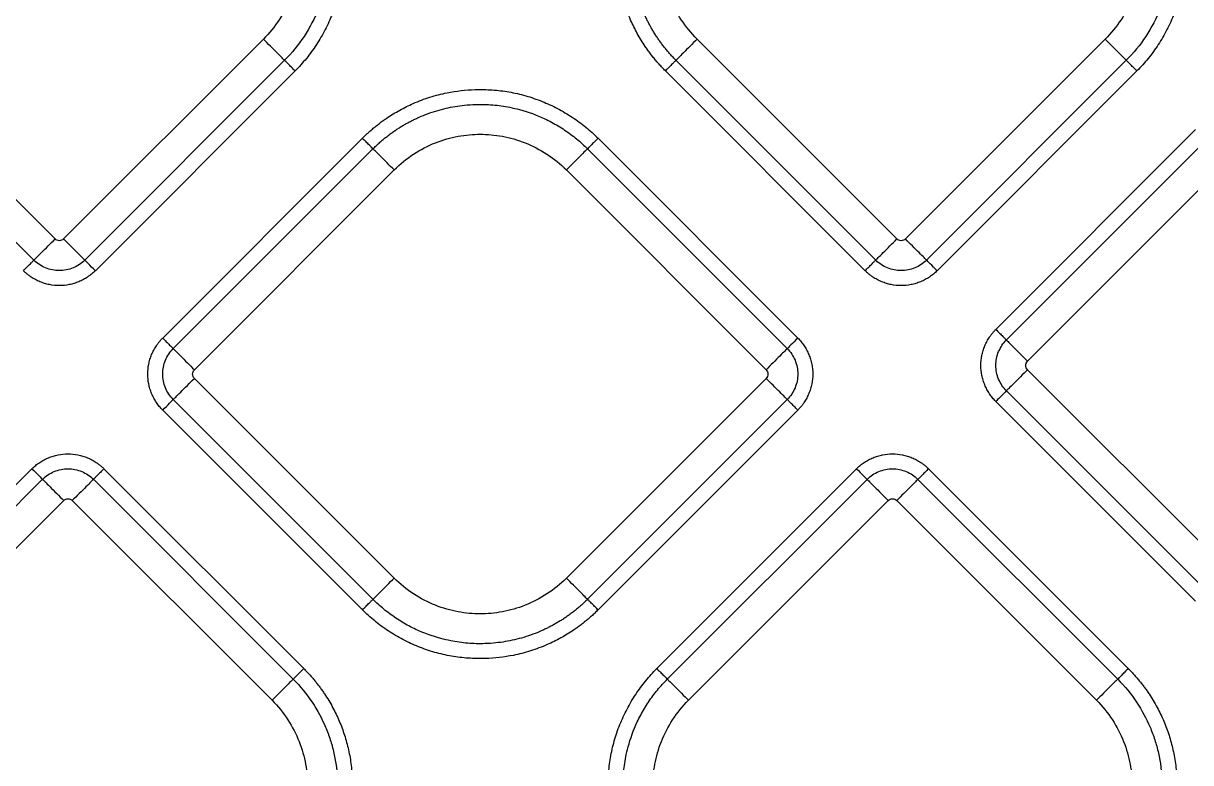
# Model space of a CAD drawing. Extents: x 0 to 84, y -21 to 126.
# Drawn here: x 35.334 to 39.184, y 36.638 to 39.076 of the extents above; entities that cross this region are included whole.
import ezdxf

# ---------------------------------------------------------------- set-up
doc = ezdxf.new("R2010")
doc.units = 0
doc.header["$MEASUREMENT"] = 0
doc.layers.add('1', color=4, linetype='Continuous')

# ---------------------------------------------------------------- blocks, each defined once
blk = doc.blocks.new('PRODIGY')
at = {"layer": '1', "color": 3, "linetype": 'Continuous', "lineweight": 25}
for p, q in [((35.4389, 38.3647), (34.7803, 39.0234)), ((36.1259, 39.0234), (35.4672, 38.3647)), ((38.2148, 38.3647), (37.5561, 39.0234)), ((38.9017, 39.0234), (38.243, 38.3647)), ((35.3692, 38.295), (34.7106, 38.9537)), ((36.1956, 38.9537), (35.5369, 38.295)), ((36.2304, 38.9188), (35.5718, 38.2602)), ((38.1102, 38.2602), (37.4515, 38.9188)), ((38.1451, 38.295), (37.4864, 38.9537)), ((38.9714, 38.9537), (38.3127, 38.295)), ((39.0063, 38.9188), (38.3476, 38.2602)), ((38.5411, 38.0667), (39.1998, 38.7253)), ((35.7938, 38.0382), (36.4524, 38.6968)), ((37.2295, 38.6968), (37.8882, 38.0382)), ((38.576, 38.0318), (39.2346, 38.6905)), ((35.8286, 38.0033), (36.4873, 38.662)), ((37.1947, 38.662), (37.8533, 38.0033)), ((38.6457, 37.9621), (39.3043, 38.6208)), ((35.8983, 37.9336), (36.557, 38.5923)), ((37.125, 38.5923), (37.7836, 37.9336)), ((39.3043, 37.2752), (38.6457, 37.9338)), ((36.557, 37.2467), (35.8983, 37.9053)), ((37.7836, 37.9053), (37.125, 37.2467)), ((39.2346, 37.2055), (38.576, 37.8641)), ((36.4524, 37.1421), (35.7938, 37.8008)), ((36.4873, 37.177), (35.8286, 37.8356)), ((37.8533, 37.8356), (37.1947, 37.177)), ((37.8882, 37.8008), (37.2295, 37.1421)), ((39.1998, 37.1706), (38.5411, 37.8293)), ((34.7042, 36.9486), (35.3629, 37.6073)), ((35.6003, 37.6073), (36.259, 36.9486)), ((37.423, 36.9486), (38.0817, 37.6073)), ((38.3191, 37.6073), (38.9778, 36.9486)), ((34.7391, 36.9138), (35.3977, 37.5725)), ((35.5654, 37.5725), (36.2241, 36.9138)), ((37.4579, 36.9138), (38.1166, 37.5724)), ((38.2842, 37.5724), (38.9429, 36.9138)), ((34.8088, 36.8441), (35.4675, 37.5027)), ((35.4957, 37.5027), (36.1544, 36.8441)), ((37.5276, 36.844), (38.1863, 37.5027)), ((38.2145, 37.5027), (38.8732, 36.844))]:
    blk.add_line(p, q, dxfattribs=at)
for points, knots in [([(36.2304, 39.6959), (36.2336, 39.6927), (36.2399, 39.6863), (36.2491, 39.6764), (36.258, 39.6663), (36.2667, 39.656), (36.2752, 39.6454), (36.2833, 39.6347), (36.2913, 39.6237), (36.3013, 39.6091), (36.313, 39.5906), (36.3299, 39.5609), (36.3482, 39.5232), (36.3657, 39.4764), (36.3789, 39.4275), (36.3878, 39.3765), (36.3919, 39.3233), (36.3909, 39.2692), (36.3843, 39.2141), (36.3721, 39.1595), (36.354, 39.1059), (36.3304, 39.0543), (36.3064, 39.0134), (36.2849, 38.9823), (36.2678, 38.96), (36.2498, 38.9387), (36.2369, 38.9254), (36.2304, 38.9188)], [0, 0, 0, 0, 0.0156527, 0.0312901, 0.0469217, 0.0625571, 0.0782057, 0.093877, 0.1095804, 0.1253253, 0.1553776, 0.1856623, 0.2439251, 0.3010953, 0.3590877, 0.4199522, 0.4806455, 0.5443922, 0.6078658, 0.6731685, 0.7385873, 0.8042497, 0.8702025, 0.9031058, 0.9356493, 0.9679183, 1, 1, 1, 1]), ([(37.4515, 38.9188), (37.448, 38.9224), (37.441, 38.9295), (37.4309, 38.9405), (37.4211, 38.9518), (37.4116, 38.9633), (37.4024, 38.9751), (37.3935, 38.9872), (37.3783, 39.009), (37.3583, 39.0416), (37.3349, 39.0889), (37.3152, 39.1411), (37.2977, 39.2092), (37.29, 39.2784), (37.2913, 39.3468), (37.298, 39.4026), (37.3105, 39.4577), (37.329, 39.5113), (37.3528, 39.5627), (37.3767, 39.6031), (37.398, 39.6338), (37.4149, 39.6556), (37.4326, 39.6764), (37.4452, 39.6895), (37.4515, 39.6959)], [0, 0, 0, 0, 0.017341, 0.034665, 0.051985, 0.069313, 0.086663, 0.104047, 0.121478, 0.179141, 0.236743, 0.304922, 0.372836, 0.480686, 0.54577, 0.610337, 0.67596, 0.741895, 0.807114, 0.872629, 0.904913, 0.936849, 0.968517, 1, 1, 1, 1]), ([(39.0063, 39.6959), (39.0094, 39.6927), (39.0157, 39.6863), (39.0249, 39.6764), (39.0339, 39.6663), (39.0425, 39.656), (39.051, 39.6455), (39.0592, 39.6347), (39.0671, 39.6237), (39.0771, 39.6091), (39.0888, 39.5906), (39.1057, 39.561), (39.1241, 39.5232), (39.1415, 39.4764), (39.1547, 39.4275), (39.1636, 39.3765), (39.1677, 39.3233), (39.1667, 39.2692), (39.1602, 39.2141), (39.148, 39.1595), (39.1298, 39.1059), (39.1062, 39.0543), (39.0822, 39.0134), (39.0608, 38.9823), (39.0436, 38.96), (39.0256, 38.9388), (39.0127, 38.9255), (39.0063, 38.9188)], [0, 0, 0, 0, 0.015653, 0.03129, 0.046922, 0.062557, 0.078206, 0.093877, 0.10958, 0.125325, 0.155378, 0.185662, 0.243925, 0.301095, 0.359088, 0.419952, 0.480645, 0.544392, 0.607866, 0.673169, 0.738587, 0.80425, 0.870202, 0.903106, 0.935649, 0.967918, 1, 1, 1, 1]), ([(36.1956, 39.6611), (36.2193, 39.6374), (36.2401, 39.6117), (36.2757, 39.5584), (36.2904, 39.5308), (36.3081, 39.4892), (36.3132, 39.4755), (36.3224, 39.4471), (36.3265, 39.4324), (36.3367, 39.3871), (36.3409, 39.3554), (36.3429, 39.2901), (36.3407, 39.2565), (36.3292, 39.1897), (36.32, 39.1564), (36.2948, 39.0922), (36.2787, 39.0613), (36.241, 39.0039), (36.2193, 38.9774), (36.1956, 38.9537)], [0, 0, 0, 0, 0.125, 0.125, 0.25, 0.25, 0.3125, 0.3125, 0.375, 0.375, 0.5, 0.5, 0.625, 0.625, 0.75, 0.75, 0.875, 0.875, 1, 1, 1, 1]), ([(37.4864, 38.9537), (37.4831, 38.957), (37.4766, 38.9636), (37.4673, 38.9738), (37.4582, 38.9842), (37.4495, 38.9948), (37.4412, 39.0055), (37.4333, 39.0163), (37.4257, 39.0272), (37.4184, 39.0382), (37.4115, 39.0493), (37.405, 39.0605), (37.3988, 39.0717), (37.3929, 39.0831), (37.3874, 39.0945), (37.3797, 39.1113), (37.3665, 39.1441), (37.3516, 39.1938), (37.3427, 39.2472), (37.3392, 39.2987), (37.3405, 39.3488), (37.3473, 39.3973), (37.3609, 39.4552), (37.3778, 39.5014), (37.3984, 39.5426), (37.4108, 39.5645), (37.4241, 39.5856), (37.4384, 39.6059), (37.4536, 39.6252), (37.4695, 39.6437), (37.4808, 39.6553), (37.4864, 39.6611)], [0, 0, 0, 0, 0.017777, 0.035429, 0.05295, 0.070335, 0.087579, 0.104677, 0.121626, 0.138421, 0.155059, 0.171537, 0.18785, 0.204007, 0.220236, 0.23663, 0.2744, 0.355233, 0.434067, 0.480754, 0.552371, 0.624938, 0.667358, 0.779414, 0.811539, 0.843523, 0.875326, 0.90691, 0.93824, 0.96928, 1, 1, 1, 1]), ([(38.9714, 39.6611), (38.9951, 39.6374), (39.016, 39.6118), (39.0515, 39.5585), (39.0663, 39.5308), (39.0839, 39.4892), (39.0891, 39.4755), (39.0983, 39.4471), (39.1023, 39.4324), (39.1125, 39.3872), (39.1167, 39.3554), (39.1187, 39.2901), (39.1165, 39.2566), (39.1051, 39.1897), (39.0958, 39.1564), (39.0706, 39.0922), (39.0546, 39.0613), (39.0168, 39.0039), (38.9951, 38.9774), (38.9714, 38.9537)], [0, 0, 0, 0, 0.125, 0.125, 0.25, 0.25, 0.3125, 0.3125, 0.375, 0.375, 0.5, 0.5, 0.625, 0.625, 0.75, 0.75, 0.875, 0.875, 1, 1, 1, 1]), ([(36.1259, 39.5914), (36.1455, 39.5718), (36.163, 39.5501), (36.1931, 39.5042), (36.2055, 39.4799), (36.2251, 39.4305), (36.2322, 39.4053), (36.2414, 39.3556), (36.2435, 39.331), (36.2435, 39.2837), (36.2414, 39.2591), (36.2322, 39.2094), (36.2251, 39.1842), (36.2055, 39.1348), (36.1931, 39.1106), (36.163, 39.0646), (36.1455, 39.043), (36.1259, 39.0234)], [0, 0, 0, 0, 0.125, 0.125, 0.25, 0.25, 0.375, 0.375, 0.5, 0.5, 0.625, 0.625, 0.75, 0.75, 0.875, 0.875, 1, 1, 1, 1]), ([(37.5561, 39.0234), (37.5365, 39.043), (37.5189, 39.0647), (37.4889, 39.1106), (37.4764, 39.1348), (37.4569, 39.1843), (37.4498, 39.2095), (37.4406, 39.2592), (37.4385, 39.2837), (37.4385, 39.3311), (37.4406, 39.3556), (37.4498, 39.4053), (37.4569, 39.4305), (37.4764, 39.48), (37.4889, 39.5042), (37.5189, 39.5501), (37.5365, 39.5718), (37.5561, 39.5914)], [0, 0, 0, 0, 0.125, 0.125, 0.25, 0.25, 0.375, 0.375, 0.5, 0.5, 0.625, 0.625, 0.75, 0.75, 0.875, 0.875, 1, 1, 1, 1]), ([(38.9017, 39.5914), (38.9213, 39.5718), (38.9389, 39.5501), (38.9689, 39.5042), (38.9814, 39.48), (39.0009, 39.4305), (39.008, 39.4053), (39.0172, 39.3556), (39.0193, 39.3311), (39.0193, 39.2837), (39.0172, 39.2592), (39.008, 39.2095), (39.0009, 39.1843), (38.9814, 39.1348), (38.9689, 39.1106), (38.9389, 39.0647), (38.9213, 39.043), (38.9017, 39.0234)], [0, 0, 0, 0, 0.125, 0.125, 0.25, 0.25, 0.375, 0.375, 0.5, 0.5, 0.625, 0.625, 0.75, 0.75, 0.875, 0.875, 1, 1, 1, 1]), ([(36.1956, 38.9537), (36.1943, 38.955), (36.1916, 38.9577), (36.1832, 38.966), (36.1776, 38.9717), (36.1643, 38.985), (36.1567, 38.9926), (36.1412, 39.0081), (36.1333, 39.016), (36.1259, 39.0234)], [0, 0, 0, 0, 0.25, 0.25, 0.5, 0.5, 0.75, 0.75, 1, 1, 1, 1]), ([(37.5561, 39.0234), (37.5487, 39.016), (37.5408, 39.0081), (37.5253, 38.9926), (37.5177, 38.985), (37.5044, 38.9717), (37.4988, 38.9661), (37.4904, 38.9577), (37.4877, 38.955), (37.4864, 38.9537)], [0, 0, 0, 0, 0.25, 0.25, 0.5, 0.5, 0.75, 0.75, 1, 1, 1, 1]), ([(38.9714, 38.9537), (38.9701, 38.955), (38.9674, 38.9577), (38.959, 38.9661), (38.9534, 38.9717), (38.9401, 38.985), (38.9325, 38.9926), (38.917, 39.0081), (38.9091, 39.016), (38.9017, 39.0234)], [0, 0, 0, 0, 0.25, 0.25, 0.5, 0.5, 0.75, 0.75, 1, 1, 1, 1]), ([(36.2304, 38.9188), (36.2265, 38.9227), (36.2224, 38.9269), (36.2144, 38.9349), (36.2106, 38.9387), (36.2041, 38.9452), (36.2014, 38.9479), (36.1975, 38.9518), (36.1962, 38.9531), (36.1956, 38.9537)], [0, 0, 0, 0, 0.25, 0.25, 0.5, 0.5, 0.75, 0.75, 1, 1, 1, 1]), ([(37.4864, 38.9537), (37.4858, 38.9531), (37.4845, 38.9518), (37.4806, 38.9479), (37.4779, 38.9452), (37.4714, 38.9387), (37.4676, 38.9349), (37.4596, 38.9269), (37.4555, 38.9228), (37.4515, 38.9188)], [0, 0, 0, 0, 0.25, 0.25, 0.5, 0.5, 0.75, 0.75, 1, 1, 1, 1]), ([(39.0063, 38.9188), (39.0023, 38.9228), (38.9982, 38.9269), (38.9902, 38.9349), (38.9864, 38.9387), (38.9799, 38.9452), (38.9772, 38.9479), (38.9733, 38.9518), (38.972, 38.9531), (38.9714, 38.9537)], [0, 0, 0, 0, 0.25, 0.25, 0.5, 0.5, 0.75, 0.75, 1, 1, 1, 1]), ([(36.4524, 38.6968), (36.456, 38.7003), (36.4631, 38.7073), (36.4741, 38.7174), (36.4854, 38.7273), (36.4969, 38.7368), (36.5087, 38.746), (36.5208, 38.7549), (36.5426, 38.7701), (36.5752, 38.7901), (36.6225, 38.8135), (36.6747, 38.8332), (36.7428, 38.8507), (36.812, 38.8584), (36.8803, 38.8571), (36.9362, 38.8504), (36.9913, 38.8379), (37.0449, 38.8194), (37.0963, 38.7956), (37.1367, 38.7717), (37.1673, 38.7504), (37.1892, 38.7335), (37.21, 38.7158), (37.223, 38.7031), (37.2295, 38.6968)], [0, 0, 0, 0, 0.0173412, 0.0346651, 0.0519847, 0.069313, 0.0866627, 0.1040468, 0.121478, 0.1791406, 0.2367426, 0.3049223, 0.3728359, 0.4806859, 0.5457701, 0.6103365, 0.6759598, 0.7418949, 0.807114, 0.8726293, 0.9049132, 0.9368491, 0.9685172, 1, 1, 1, 1]), ([(36.4873, 38.662), (36.4906, 38.6652), (36.4972, 38.6718), (36.5074, 38.6811), (36.5178, 38.6902), (36.5284, 38.6988), (36.539, 38.7072), (36.5499, 38.7151), (36.5608, 38.7227), (36.5718, 38.73), (36.5829, 38.7368), (36.5941, 38.7434), (36.6053, 38.7496), (36.6166, 38.7554), (36.6281, 38.761), (36.6449, 38.7686), (36.6777, 38.7819), (36.7274, 38.7968), (36.7808, 38.8057), (36.8323, 38.8091), (36.8824, 38.8078), (36.9309, 38.8011), (36.9888, 38.7875), (37.035, 38.7706), (37.0762, 38.75), (37.0981, 38.7376), (37.1192, 38.7242), (37.1395, 38.7099), (37.1588, 38.6948), (37.1773, 38.6789), (37.1889, 38.6676), (37.1947, 38.662)], [0, 0, 0, 0, 0.017777, 0.035429, 0.05295, 0.070334, 0.087578, 0.104677, 0.121626, 0.138421, 0.155059, 0.171536, 0.18785, 0.204007, 0.220236, 0.23663, 0.2744, 0.355233, 0.434067, 0.480754, 0.552372, 0.624938, 0.667358, 0.779414, 0.811539, 0.843523, 0.875326, 0.90691, 0.93824, 0.96928, 1, 1, 1, 1]), ([(36.4873, 38.662), (36.4867, 38.6626), (36.4854, 38.6638), (36.4815, 38.6678), (36.4788, 38.6705), (36.4723, 38.677), (36.4685, 38.6808), (36.4605, 38.6888), (36.4563, 38.6929), (36.4524, 38.6968)], [0, 0, 0, 0, 0.25, 0.25, 0.5, 0.5, 0.75, 0.75, 1, 1, 1, 1]), ([(36.557, 38.5923), (36.5766, 38.6119), (36.5982, 38.6294), (36.6442, 38.6595), (36.6684, 38.6719), (36.7179, 38.6915), (36.743, 38.6986), (36.7928, 38.7078), (36.8173, 38.7099), (36.8646, 38.7099), (36.8892, 38.7078), (36.9389, 38.6986), (36.9641, 38.6915), (37.0135, 38.6719), (37.0378, 38.6595), (37.0837, 38.6294), (37.1054, 38.6119), (37.125, 38.5923)], [0, 0, 0, 0, 0.125, 0.125, 0.25, 0.25, 0.375, 0.375, 0.5, 0.5, 0.625, 0.625, 0.75, 0.75, 0.875, 0.875, 1, 1, 1, 1]), ([(37.2295, 38.6968), (37.2256, 38.6929), (37.2215, 38.6888), (37.2135, 38.6808), (37.2097, 38.677), (37.2032, 38.6705), (37.2005, 38.6678), (37.1965, 38.6638), (37.1953, 38.6626), (37.1947, 38.662)], [0, 0, 0, 0, 0.25, 0.25, 0.5, 0.5, 0.75, 0.75, 1, 1, 1, 1]), ([(36.557, 38.5923), (36.5496, 38.5997), (36.5417, 38.6075), (36.5262, 38.6231), (36.5186, 38.6307), (36.5053, 38.644), (36.4997, 38.6496), (36.4913, 38.658), (36.4886, 38.6607), (36.4873, 38.662)], [0, 0, 0, 0, 0.25, 0.25, 0.5, 0.5, 0.75, 0.75, 1, 1, 1, 1]), ([(37.1947, 38.662), (37.1934, 38.6607), (37.1907, 38.658), (37.1823, 38.6496), (37.1766, 38.644), (37.1634, 38.6307), (37.1557, 38.6231), (37.1402, 38.6075), (37.1323, 38.5997), (37.125, 38.5923)], [0, 0, 0, 0, 0.25, 0.25, 0.5, 0.5, 0.75, 0.75, 1, 1, 1, 1]), ([(35.3692, 38.295), (35.3706, 38.2963), (35.3733, 38.299), (35.3816, 38.3074), (35.3873, 38.313), (35.4006, 38.3263), (35.4082, 38.3339), (35.4237, 38.3494), (35.4316, 38.3573), (35.4389, 38.3647)], [0, 0, 0, 0, 0.25, 0.25, 0.5, 0.5, 0.75, 0.75, 1, 1, 1, 1]), ([(35.5369, 38.295), (35.5356, 38.2963), (35.5329, 38.299), (35.5246, 38.3073), (35.519, 38.313), (35.5057, 38.3263), (35.4981, 38.3339), (35.4825, 38.3494), (35.4746, 38.3573), (35.4672, 38.3647)], [0, 0, 0, 0, 0.25, 0.25, 0.5, 0.5, 0.75, 0.75, 1, 1, 1, 1]), ([(38.1451, 38.295), (38.1464, 38.2963), (38.1491, 38.299), (38.1574, 38.3074), (38.1631, 38.3131), (38.1764, 38.3264), (38.184, 38.334), (38.1995, 38.3495), (38.2074, 38.3574), (38.2148, 38.3647)], [0, 0, 0, 0, 0.25, 0.25, 0.5, 0.5, 0.75, 0.75, 1, 1, 1, 1]), ([(38.3127, 38.295), (38.3114, 38.2963), (38.3087, 38.299), (38.3004, 38.3074), (38.2948, 38.313), (38.2815, 38.3263), (38.2739, 38.3339), (38.2583, 38.3494), (38.2504, 38.3573), (38.243, 38.3647)], [0, 0, 0, 0, 0.25, 0.25, 0.5, 0.5, 0.75, 0.75, 1, 1, 1, 1]), ([(35.3344, 38.2602), (35.3383, 38.2641), (35.3424, 38.2682), (35.3504, 38.2762), (35.3542, 38.28), (35.3608, 38.2865), (35.3635, 38.2892), (35.3674, 38.2931), (35.3686, 38.2944), (35.3692, 38.295)], [0, 0, 0, 0, 0.25, 0.25, 0.5, 0.5, 0.75, 0.75, 1, 1, 1, 1]), ([(35.5369, 38.295), (35.5261, 38.2841), (35.5129, 38.2754), (35.484, 38.2634), (35.4684, 38.2603), (35.4377, 38.2603), (35.4222, 38.2634), (35.3933, 38.2754), (35.3801, 38.2841), (35.3692, 38.295)], [0, 0, 0, 0, 0.25, 0.25, 0.5, 0.5, 0.75, 0.75, 1, 1, 1, 1]), ([(35.5718, 38.2602), (35.5635, 38.2684), (35.5553, 38.2767), (35.5427, 38.2893), (35.5383, 38.2936), (35.5369, 38.295)], [0, 0, 0, 0, 0.5, 0.5, 1, 1, 1, 1]), ([(38.1102, 38.2602), (38.1141, 38.2641), (38.1183, 38.2683), (38.1262, 38.2762), (38.1301, 38.28), (38.1366, 38.2866), (38.1393, 38.2893), (38.1432, 38.2932), (38.1444, 38.2944), (38.1451, 38.295)], [0, 0, 0, 0, 0.25, 0.25, 0.5, 0.5, 0.75, 0.75, 1, 1, 1, 1]), ([(38.3127, 38.295), (38.3019, 38.2842), (38.2887, 38.2754), (38.2598, 38.2635), (38.2443, 38.2603), (38.2136, 38.2603), (38.198, 38.2635), (38.1691, 38.2754), (38.1559, 38.2842), (38.1451, 38.295)], [0, 0, 0, 0, 0.25, 0.25, 0.5, 0.5, 0.75, 0.75, 1, 1, 1, 1]), ([(38.3476, 38.2602), (38.3393, 38.2685), (38.3311, 38.2767), (38.3185, 38.2893), (38.3141, 38.2936), (38.3127, 38.295)], [0, 0, 0, 0, 0.5, 0.5, 1, 1, 1, 1]), ([(35.5718, 38.2602), (35.5698, 38.2583), (35.5659, 38.2544), (35.5596, 38.2491), (35.5531, 38.244), (35.5441, 38.2377), (35.5323, 38.2306), (35.5174, 38.2236), (35.5019, 38.218), (35.4806, 38.2127), (35.4531, 38.2099), (35.4256, 38.2127), (35.4043, 38.218), (35.3888, 38.2236), (35.3739, 38.2306), (35.3613, 38.2382), (35.3508, 38.2456), (35.3423, 38.2526), (35.337, 38.2576), (35.3344, 38.2602)], [0, 0, 0, 0, 0.031198, 0.062422, 0.093752, 0.125266, 0.187622, 0.250173, 0.31267, 0.375042, 0.499989, 0.624937, 0.687308, 0.749825, 0.812368, 0.874743, 0.916727, 0.958417, 1, 1, 1, 1]), ([(38.3476, 38.2602), (38.3457, 38.2583), (38.3417, 38.2545), (38.3355, 38.2491), (38.3289, 38.244), (38.3199, 38.2377), (38.3081, 38.2307), (38.2932, 38.2236), (38.2777, 38.2181), (38.2564, 38.2127), (38.2289, 38.2099), (38.2014, 38.2127), (38.1801, 38.2181), (38.1646, 38.2236), (38.1497, 38.2307), (38.1371, 38.2382), (38.1266, 38.2456), (38.1181, 38.2526), (38.1128, 38.2577), (38.1102, 38.2602)], [0, 0, 0, 0, 0.031198, 0.062422, 0.093752, 0.125266, 0.187622, 0.250173, 0.31267, 0.375042, 0.499989, 0.624937, 0.687308, 0.749825, 0.812368, 0.874743, 0.916727, 0.958417, 1, 1, 1, 1]), ([(35.7938, 37.8008), (35.7919, 37.8027), (35.788, 37.8067), (35.7827, 37.8129), (35.7776, 37.8194), (35.7713, 37.8284), (35.7643, 37.8403), (35.7572, 37.8552), (35.7517, 37.8707), (35.7463, 37.892), (35.7435, 37.9195), (35.7463, 37.9469), (35.7517, 37.9682), (35.7572, 37.9838), (35.7643, 37.9987), (35.7718, 38.0113), (35.7792, 38.0217), (35.7862, 38.0303), (35.7912, 38.0356), (35.7938, 38.0382)], [0, 0, 0, 0, 0.031198, 0.062422, 0.093752, 0.125266, 0.187622, 0.250173, 0.31267, 0.375042, 0.499989, 0.624937, 0.687308, 0.749825, 0.812368, 0.874743, 0.916727, 0.958417, 1, 1, 1, 1]), ([(35.7938, 38.0382), (35.7977, 38.0343), (35.8018, 38.0301), (35.8098, 38.0221), (35.8136, 38.0183), (35.8201, 38.0118), (35.8228, 38.0091), (35.8268, 38.0052), (35.828, 38.0039), (35.8286, 38.0033)], [0, 0, 0, 0, 0.25, 0.25, 0.5, 0.5, 0.75, 0.75, 1, 1, 1, 1]), ([(37.8882, 38.0382), (37.8799, 38.0299), (37.8717, 38.0217), (37.8591, 38.009), (37.8547, 38.0047), (37.8533, 38.0033)], [0, 0, 0, 0, 0.5, 0.5, 1, 1, 1, 1]), ([(37.8882, 38.0382), (37.8901, 38.0362), (37.8939, 38.0323), (37.8993, 38.026), (37.9044, 38.0195), (37.9107, 38.0105), (37.9177, 37.9987), (37.9247, 37.9838), (37.9303, 37.9683), (37.9357, 37.947), (37.9385, 37.9195), (37.9357, 37.892), (37.9303, 37.8707), (37.9247, 37.8552), (37.9177, 37.8403), (37.9102, 37.8277), (37.9027, 37.8172), (37.8958, 37.8087), (37.8907, 37.8034), (37.8882, 37.8008)], [0, 0, 0, 0, 0.0311978, 0.062422, 0.0937518, 0.1252655, 0.1876219, 0.2501726, 0.3126696, 0.3750423, 0.4999886, 0.6249367, 0.6873081, 0.7498252, 0.8123684, 0.8747429, 0.9167266, 0.9584166, 1, 1, 1, 1]), ([(38.5411, 37.8293), (38.5392, 37.8312), (38.5354, 37.8352), (38.53, 37.8414), (38.525, 37.8479), (38.5186, 37.8569), (38.5116, 37.8688), (38.5046, 37.8837), (38.499, 37.8992), (38.4936, 37.9205), (38.4908, 37.948), (38.4936, 37.9754), (38.499, 37.9967), (38.5046, 38.0123), (38.5116, 38.0272), (38.5191, 38.0398), (38.5266, 38.0502), (38.5335, 38.0588), (38.5386, 38.0641), (38.5411, 38.0667)], [0, 0, 0, 0, 0.031198, 0.062422, 0.093752, 0.125266, 0.187622, 0.250173, 0.31267, 0.375042, 0.499989, 0.624937, 0.687308, 0.749825, 0.812368, 0.874743, 0.916727, 0.958417, 1, 1, 1, 1]), ([(38.5411, 38.0667), (38.545, 38.0628), (38.5492, 38.0586), (38.5572, 38.0506), (38.561, 38.0468), (38.5675, 38.0403), (38.5702, 38.0376), (38.5741, 38.0337), (38.5753, 38.0324), (38.576, 38.0318)], [0, 0, 0, 0, 0.25, 0.25, 0.5, 0.5, 0.75, 0.75, 1, 1, 1, 1]), ([(38.576, 37.8641), (38.5651, 37.875), (38.5563, 37.8882), (38.5444, 37.917), (38.5412, 37.9326), (38.5412, 37.9633), (38.5444, 37.9789), (38.5563, 38.0078), (38.5651, 38.021), (38.576, 38.0318)], [0, 0, 0, 0, 0.25, 0.25, 0.5, 0.5, 0.75, 0.75, 1, 1, 1, 1]), ([(38.576, 38.0318), (38.5773, 38.0305), (38.58, 38.0278), (38.5883, 38.0194), (38.594, 38.0138), (38.6073, 38.0005), (38.6149, 37.9929), (38.6304, 37.9774), (38.6383, 37.9695), (38.6457, 37.9621)], [0, 0, 0, 0, 0.25, 0.25, 0.5, 0.5, 0.75, 0.75, 1, 1, 1, 1]), ([(35.8286, 37.8356), (35.8178, 37.8465), (35.809, 37.8597), (35.797, 37.8885), (35.7939, 37.9041), (35.7939, 37.9348), (35.797, 37.9504), (35.809, 37.9793), (35.8178, 37.9925), (35.8286, 38.0033)], [0, 0, 0, 0, 0.25, 0.25, 0.5, 0.5, 0.75, 0.75, 1, 1, 1, 1]), ([(35.8286, 38.0033), (35.8299, 38.002), (35.8326, 37.9993), (35.841, 37.9909), (35.8466, 37.9853), (35.8599, 37.972), (35.8675, 37.9644), (35.8831, 37.9489), (35.8909, 37.941), (35.8983, 37.9336)], [0, 0, 0, 0, 0.25, 0.25, 0.5, 0.5, 0.75, 0.75, 1, 1, 1, 1]), ([(37.8533, 38.0033), (37.852, 38.002), (37.8494, 37.9993), (37.841, 37.991), (37.8354, 37.9853), (37.8221, 37.9721), (37.8145, 37.9645), (37.7989, 37.9489), (37.791, 37.941), (37.7836, 37.9336)], [0, 0, 0, 0, 0.25, 0.25, 0.5, 0.5, 0.75, 0.75, 1, 1, 1, 1]), ([(37.8533, 38.0033), (37.8642, 37.9925), (37.873, 37.9793), (37.8849, 37.9504), (37.8881, 37.9348), (37.8881, 37.9041), (37.8849, 37.8886), (37.873, 37.8597), (37.8642, 37.8465), (37.8533, 37.8356)], [0, 0, 0, 0, 0.25, 0.25, 0.5, 0.5, 0.75, 0.75, 1, 1, 1, 1]), ([(38.6457, 37.9338), (38.6383, 37.9265), (38.6304, 37.9186), (38.6149, 37.9031), (38.6073, 37.8955), (38.594, 37.8822), (38.5883, 37.8765), (38.58, 37.8681), (38.5773, 37.8654), (38.576, 37.8641)], [0, 0, 0, 0, 0.25, 0.25, 0.5, 0.5, 0.75, 0.75, 1, 1, 1, 1]), ([(35.8286, 37.8356), (35.8299, 37.8369), (35.8326, 37.8396), (35.8409, 37.848), (35.8466, 37.8536), (35.8599, 37.8669), (35.8675, 37.8745), (35.883, 37.89), (35.8909, 37.8979), (35.8983, 37.9053)], [0, 0, 0, 0, 0.25, 0.25, 0.5, 0.5, 0.75, 0.75, 1, 1, 1, 1]), ([(37.8533, 37.8356), (37.852, 37.8369), (37.8493, 37.8396), (37.841, 37.848), (37.8353, 37.8537), (37.822, 37.867), (37.8144, 37.8746), (37.7989, 37.8901), (37.791, 37.898), (37.7836, 37.9053)], [0, 0, 0, 0, 0.25, 0.25, 0.5, 0.5, 0.75, 0.75, 1, 1, 1, 1]), ([(38.576, 37.8641), (38.5753, 37.8635), (38.5741, 37.8623), (38.5702, 37.8583), (38.5675, 37.8557), (38.561, 37.8491), (38.5572, 37.8453), (38.5492, 37.8373), (38.545, 37.8332), (38.5411, 37.8293)], [0, 0, 0, 0, 0.25, 0.25, 0.5, 0.5, 0.75, 0.75, 1, 1, 1, 1]), ([(35.7938, 37.8008), (35.802, 37.809), (35.8103, 37.8173), (35.8229, 37.8299), (35.8272, 37.8343), (35.8286, 37.8356)], [0, 0, 0, 0, 0.5, 0.5, 1, 1, 1, 1]), ([(37.8882, 37.8008), (37.8843, 37.8047), (37.8801, 37.8088), (37.8721, 37.8168), (37.8683, 37.8206), (37.8618, 37.8272), (37.8591, 37.8298), (37.8552, 37.8338), (37.854, 37.835), (37.8533, 37.8356)], [0, 0, 0, 0, 0.25, 0.25, 0.5, 0.5, 0.75, 0.75, 1, 1, 1, 1]), ([(35.3629, 37.6073), (35.3648, 37.6092), (35.3688, 37.613), (35.375, 37.6184), (35.3815, 37.6235), (35.3906, 37.6298), (35.4024, 37.6368), (35.4173, 37.6438), (35.4328, 37.6494), (35.4541, 37.6548), (35.4816, 37.6576), (35.5091, 37.6548), (35.5304, 37.6494), (35.5459, 37.6438), (35.5608, 37.6368), (35.5734, 37.6293), (35.5839, 37.6218), (35.5924, 37.6149), (35.5977, 37.6098), (35.6003, 37.6073)], [0, 0, 0, 0, 0.031198, 0.062422, 0.093752, 0.125266, 0.187622, 0.250173, 0.31267, 0.375042, 0.499989, 0.624937, 0.687308, 0.749825, 0.812368, 0.874743, 0.916727, 0.958417, 1, 1, 1, 1]), ([(38.0817, 37.6073), (38.0836, 37.6092), (38.0876, 37.613), (38.0938, 37.6183), (38.1004, 37.6234), (38.1094, 37.6297), (38.1212, 37.6368), (38.1361, 37.6438), (38.1516, 37.6494), (38.1729, 37.6548), (38.2004, 37.6576), (38.2279, 37.6548), (38.2492, 37.6494), (38.2647, 37.6438), (38.2796, 37.6368), (38.2922, 37.6293), (38.3027, 37.6218), (38.3112, 37.6149), (38.3165, 37.6098), (38.3191, 37.6073)], [0, 0, 0, 0, 0.031198, 0.062422, 0.093752, 0.125266, 0.187622, 0.250173, 0.31267, 0.375042, 0.499989, 0.624937, 0.687308, 0.749825, 0.812368, 0.874743, 0.916727, 0.958417, 1, 1, 1, 1]), ([(35.3629, 37.6073), (35.3711, 37.599), (35.3794, 37.5908), (35.392, 37.5782), (35.3964, 37.5738), (35.3977, 37.5725)], [0, 0, 0, 0, 0.5, 0.5, 1, 1, 1, 1]), ([(35.3977, 37.5725), (35.4086, 37.5833), (35.4218, 37.5921), (35.4507, 37.604), (35.4662, 37.6072), (35.4969, 37.6072), (35.5125, 37.604), (35.5414, 37.5921), (35.5546, 37.5833), (35.5654, 37.5725)], [0, 0, 0, 0, 0.25, 0.25, 0.5, 0.5, 0.75, 0.75, 1, 1, 1, 1]), ([(35.6003, 37.6073), (35.5964, 37.6034), (35.5922, 37.5992), (35.5843, 37.5913), (35.5804, 37.5874), (35.5739, 37.5809), (35.5712, 37.5782), (35.5673, 37.5743), (35.566, 37.5731), (35.5654, 37.5725)], [0, 0, 0, 0, 0.25, 0.25, 0.5, 0.5, 0.75, 0.75, 1, 1, 1, 1]), ([(38.0817, 37.6073), (38.09, 37.599), (38.0982, 37.5908), (38.1108, 37.5781), (38.1152, 37.5738), (38.1166, 37.5724)], [0, 0, 0, 0, 0.5, 0.5, 1, 1, 1, 1]), ([(38.1166, 37.5724), (38.1274, 37.5833), (38.1406, 37.592), (38.1695, 37.604), (38.1851, 37.6072), (38.2157, 37.6072), (38.2313, 37.604), (38.2602, 37.592), (38.2734, 37.5833), (38.2842, 37.5724)], [0, 0, 0, 0, 0.25, 0.25, 0.5, 0.5, 0.75, 0.75, 1, 1, 1, 1]), ([(38.3191, 37.6073), (38.3152, 37.6033), (38.311, 37.5992), (38.3031, 37.5912), (38.2992, 37.5874), (38.2927, 37.5809), (38.29, 37.5782), (38.2861, 37.5743), (38.2849, 37.573), (38.2842, 37.5724)], [0, 0, 0, 0, 0.25, 0.25, 0.5, 0.5, 0.75, 0.75, 1, 1, 1, 1]), ([(35.3977, 37.5725), (35.3991, 37.5712), (35.4017, 37.5685), (35.4101, 37.5601), (35.4157, 37.5545), (35.429, 37.5412), (35.4366, 37.5336), (35.4521, 37.5181), (35.4601, 37.5101), (35.4675, 37.5027)], [0, 0, 0, 0, 0.25, 0.25, 0.5, 0.5, 0.75, 0.75, 1, 1, 1, 1]), ([(35.5654, 37.5725), (35.5641, 37.5711), (35.5614, 37.5684), (35.5531, 37.5601), (35.5474, 37.5544), (35.5341, 37.5411), (35.5265, 37.5335), (35.511, 37.518), (35.5031, 37.5101), (35.4957, 37.5027)], [0, 0, 0, 0, 0.25, 0.25, 0.5, 0.5, 0.75, 0.75, 1, 1, 1, 1]), ([(38.1166, 37.5724), (38.1179, 37.5711), (38.1206, 37.5684), (38.1289, 37.5601), (38.1345, 37.5544), (38.1478, 37.5412), (38.1554, 37.5336), (38.171, 37.518), (38.1789, 37.5101), (38.1863, 37.5027)], [0, 0, 0, 0, 0.25, 0.25, 0.5, 0.5, 0.75, 0.75, 1, 1, 1, 1]), ([(38.2842, 37.5724), (38.2829, 37.5711), (38.2802, 37.5684), (38.2719, 37.56), (38.2662, 37.5544), (38.2529, 37.5411), (38.2453, 37.5335), (38.2298, 37.518), (38.2219, 37.5101), (38.2145, 37.5027)], [0, 0, 0, 0, 0.25, 0.25, 0.5, 0.5, 0.75, 0.75, 1, 1, 1, 1]), ([(36.4873, 37.177), (36.4886, 37.1783), (36.4913, 37.181), (36.4997, 37.1893), (36.5053, 37.195), (36.5186, 37.2083), (36.5262, 37.2159), (36.5417, 37.2314), (36.5496, 37.2393), (36.557, 37.2467)], [0, 0, 0, 0, 0.25, 0.25, 0.5, 0.5, 0.75, 0.75, 1, 1, 1, 1]), ([(37.125, 37.2467), (37.1054, 37.2271), (37.0837, 37.2095), (37.0378, 37.1795), (37.0135, 37.167), (36.9641, 37.1474), (36.9389, 37.1403), (36.8892, 37.1311), (36.8646, 37.129), (36.8173, 37.129), (36.7928, 37.1311), (36.743, 37.1403), (36.7179, 37.1474), (36.6684, 37.167), (36.6442, 37.1795), (36.5982, 37.2095), (36.5766, 37.2271), (36.557, 37.2467)], [0, 0, 0, 0, 0.125, 0.125, 0.25, 0.25, 0.375, 0.375, 0.5, 0.5, 0.625, 0.625, 0.75, 0.75, 0.875, 0.875, 1, 1, 1, 1]), ([(37.1947, 37.177), (37.1934, 37.1783), (37.1907, 37.181), (37.1823, 37.1893), (37.1766, 37.195), (37.1634, 37.2083), (37.1557, 37.2159), (37.1402, 37.2314), (37.1323, 37.2393), (37.125, 37.2467)], [0, 0, 0, 0, 0.25, 0.25, 0.5, 0.5, 0.75, 0.75, 1, 1, 1, 1]), ([(36.4524, 37.1421), (36.4563, 37.146), (36.4605, 37.1502), (36.4685, 37.1581), (36.4723, 37.162), (36.4788, 37.1685), (36.4815, 37.1712), (36.4854, 37.1751), (36.4867, 37.1763), (36.4873, 37.177)], [0, 0, 0, 0, 0.25, 0.25, 0.5, 0.5, 0.75, 0.75, 1, 1, 1, 1]), ([(37.1947, 37.177), (37.1914, 37.1737), (37.1847, 37.1672), (37.1745, 37.1578), (37.1642, 37.1488), (37.1536, 37.1401), (37.1429, 37.1318), (37.1321, 37.1238), (37.1212, 37.1162), (37.1101, 37.109), (37.099, 37.1021), (37.0879, 37.0956), (37.0766, 37.0894), (37.0653, 37.0835), (37.0538, 37.0779), (37.0371, 37.0703), (37.0043, 37.0571), (36.9546, 37.0422), (36.9012, 37.0333), (36.8496, 37.0298), (36.7996, 37.0311), (36.7511, 37.0379), (36.6932, 37.0514), (36.647, 37.0683), (36.6058, 37.089), (36.5839, 37.1013), (36.5628, 37.1147), (36.5425, 37.129), (36.5231, 37.1442), (36.5046, 37.1601), (36.493, 37.1714), (36.4873, 37.177)], [0, 0, 0, 0, 0.017777, 0.035429, 0.05295, 0.070335, 0.087579, 0.104677, 0.121626, 0.138421, 0.155059, 0.171537, 0.18785, 0.204007, 0.220236, 0.23663, 0.2744, 0.355233, 0.434067, 0.480754, 0.552371, 0.624938, 0.667358, 0.779414, 0.811539, 0.843523, 0.875326, 0.90691, 0.93824, 0.96928, 1, 1, 1, 1]), ([(37.2295, 37.1421), (37.2258, 37.1458), (37.2219, 37.1497), (37.2141, 37.1575), (37.2103, 37.1613), (37.2037, 37.1679), (37.2009, 37.1708), (37.1967, 37.175), (37.1953, 37.1763), (37.1947, 37.177)], [0, 0, 0, 0, 0.25, 0.25, 0.5, 0.5, 0.75, 0.75, 1, 1, 1, 1]), ([(37.2295, 37.1421), (37.226, 37.1386), (37.2189, 37.1316), (37.2079, 37.1215), (37.1966, 37.1117), (37.1851, 37.1022), (37.1733, 37.093), (37.1612, 37.084), (37.1394, 37.0688), (37.1068, 37.0489), (37.0595, 37.0255), (37.0072, 37.0058), (36.9392, 36.9883), (36.87, 36.9806), (36.8016, 36.9819), (36.7458, 36.9886), (36.6907, 37.0011), (36.6371, 37.0195), (36.5857, 37.0433), (36.5453, 37.0673), (36.5146, 37.0886), (36.4928, 37.1054), (36.472, 37.1232), (36.4589, 37.1358), (36.4524, 37.1421)], [0, 0, 0, 0, 0.017341, 0.034665, 0.051985, 0.069313, 0.086663, 0.104047, 0.121478, 0.179141, 0.236743, 0.304922, 0.372836, 0.480686, 0.54577, 0.610337, 0.67596, 0.741895, 0.807114, 0.872629, 0.904913, 0.936849, 0.968517, 1, 1, 1, 1]), ([(36.2241, 36.9138), (36.2228, 36.9125), (36.2201, 36.9098), (36.2117, 36.9014), (36.2061, 36.8957), (36.1928, 36.8825), (36.1852, 36.8749), (36.1697, 36.8593), (36.1618, 36.8515), (36.1544, 36.8441)], [0, 0, 0, 0, 0.25, 0.25, 0.5, 0.5, 0.75, 0.75, 1, 1, 1, 1]), ([(36.259, 36.9486), (36.2553, 36.9449), (36.2513, 36.941), (36.2436, 36.9332), (36.2398, 36.9294), (36.2331, 36.9228), (36.2303, 36.92), (36.2261, 36.9158), (36.2248, 36.9144), (36.2241, 36.9138)], [0, 0, 0, 0, 0.25, 0.25, 0.5, 0.5, 0.75, 0.75, 1, 1, 1, 1]), ([(36.2241, 36.9138), (36.2478, 36.8901), (36.2686, 36.8644), (36.3042, 36.8111), (36.3189, 36.7835), (36.3366, 36.7419), (36.3417, 36.7282), (36.3509, 36.6998), (36.355, 36.6851), (36.3652, 36.6399), (36.3694, 36.6081), (36.3714, 36.5428), (36.3692, 36.5093), (36.3577, 36.4424), (36.3485, 36.4091), (36.3233, 36.3449), (36.3072, 36.314), (36.2695, 36.2566), (36.2478, 36.2301), (36.2241, 36.2064)], [0, 0, 0, 0, 0.125, 0.125, 0.25, 0.25, 0.3125, 0.3125, 0.375, 0.375, 0.5, 0.5, 0.625, 0.625, 0.75, 0.75, 0.875, 0.875, 1, 1, 1, 1]), ([(36.259, 36.9486), (36.2621, 36.9454), (36.2684, 36.939), (36.2776, 36.9291), (36.2865, 36.919), (36.2952, 36.9087), (36.3037, 36.8981), (36.3118, 36.8874), (36.3198, 36.8764), (36.3298, 36.8618), (36.3415, 36.8433), (36.3584, 36.8137), (36.3767, 36.7759), (36.3942, 36.7291), (36.4074, 36.6802), (36.4163, 36.6292), (36.4204, 36.576), (36.4194, 36.5219), (36.4128, 36.4668), (36.4006, 36.4122), (36.3825, 36.3586), (36.3589, 36.307), (36.3349, 36.2661), (36.3134, 36.235), (36.2963, 36.2127), (36.2783, 36.1914), (36.2654, 36.1782), (36.259, 36.1715)], [0, 0, 0, 0, 0.015653, 0.03129, 0.046922, 0.062557, 0.078206, 0.093877, 0.10958, 0.125325, 0.155378, 0.185662, 0.243925, 0.301095, 0.359088, 0.419952, 0.480645, 0.544392, 0.607866, 0.673169, 0.738587, 0.80425, 0.870202, 0.903106, 0.935649, 0.967918, 1, 1, 1, 1]), ([(37.423, 36.1715), (37.4195, 36.1751), (37.4125, 36.1822), (37.4024, 36.1932), (37.3926, 36.2044), (37.3831, 36.216), (37.3739, 36.2278), (37.365, 36.2398), (37.3498, 36.2617), (37.3298, 36.2942), (37.3064, 36.3416), (37.2867, 36.3938), (37.2692, 36.4619), (37.2615, 36.531), (37.2628, 36.5994), (37.2695, 36.6553), (37.282, 36.7104), (37.3005, 36.764), (37.3243, 36.8154), (37.3482, 36.8558), (37.3695, 36.8864), (37.3864, 36.9082), (37.4041, 36.9291), (37.4167, 36.9421), (37.423, 36.9486)], [0, 0, 0, 0, 0.0173412, 0.0346651, 0.0519847, 0.069313, 0.0866627, 0.1040468, 0.121478, 0.1791406, 0.2367426, 0.3049223, 0.3728359, 0.4806859, 0.5457701, 0.6103365, 0.6759598, 0.7418949, 0.807114, 0.8726293, 0.9049132, 0.9368491, 0.9685172, 1, 1, 1, 1]), ([(37.4579, 36.2064), (37.4546, 36.2097), (37.4481, 36.2163), (37.4387, 36.2265), (37.4297, 36.2369), (37.421, 36.2474), (37.4127, 36.2581), (37.4048, 36.2689), (37.3972, 36.2799), (37.3899, 36.2909), (37.383, 36.302), (37.3765, 36.3132), (37.3703, 36.3244), (37.3644, 36.3357), (37.3589, 36.3472), (37.3512, 36.364), (37.338, 36.3968), (37.3231, 36.4464), (37.3142, 36.4999), (37.3107, 36.5514), (37.312, 36.6015), (37.3188, 36.65), (37.3323, 36.7079), (37.3493, 36.754), (37.3699, 36.7953), (37.3823, 36.8171), (37.3956, 36.8382), (37.4099, 36.8585), (37.4251, 36.8779), (37.441, 36.8964), (37.4523, 36.908), (37.4579, 36.9138)], [0, 0, 0, 0, 0.0177773, 0.0354291, 0.05295, 0.0703348, 0.0875787, 0.1046773, 0.1216261, 0.1384214, 0.1550594, 0.1715367, 0.1878502, 0.2040071, 0.2202357, 0.2366296, 0.2744001, 0.3552333, 0.4340676, 0.4807536, 0.5523715, 0.624938, 0.6673581, 0.7794137, 0.8115391, 0.8435226, 0.8753254, 0.9069097, 0.9382395, 0.9692803, 1, 1, 1, 1]), ([(37.423, 36.9486), (37.427, 36.9447), (37.4311, 36.9405), (37.4391, 36.9326), (37.4429, 36.9287), (37.4494, 36.9222), (37.4521, 36.9195), (37.456, 36.9156), (37.4573, 36.9144), (37.4579, 36.9138)], [0, 0, 0, 0, 0.25, 0.25, 0.5, 0.5, 0.75, 0.75, 1, 1, 1, 1]), ([(37.4579, 36.9138), (37.4592, 36.9124), (37.4619, 36.9097), (37.4703, 36.9014), (37.4759, 36.8957), (37.4892, 36.8824), (37.4968, 36.8748), (37.5123, 36.8593), (37.5202, 36.8514), (37.5276, 36.844)], [0, 0, 0, 0, 0.25, 0.25, 0.5, 0.5, 0.75, 0.75, 1, 1, 1, 1]), ([(38.9429, 36.9138), (38.9416, 36.9124), (38.9389, 36.9097), (38.9305, 36.9014), (38.9249, 36.8957), (38.9116, 36.8824), (38.904, 36.8748), (38.8885, 36.8593), (38.8806, 36.8514), (38.8732, 36.844)], [0, 0, 0, 0, 0.25, 0.25, 0.5, 0.5, 0.75, 0.75, 1, 1, 1, 1]), ([(38.9778, 36.9486), (38.9741, 36.9449), (38.9701, 36.941), (38.9624, 36.9332), (38.9586, 36.9294), (38.9519, 36.9228), (38.9491, 36.9199), (38.9449, 36.9158), (38.9436, 36.9144), (38.9429, 36.9138)], [0, 0, 0, 0, 0.25, 0.25, 0.5, 0.5, 0.75, 0.75, 1, 1, 1, 1]), ([(38.9429, 36.9138), (38.9666, 36.8901), (38.9875, 36.8644), (39.023, 36.8111), (39.0378, 36.7835), (39.0554, 36.7419), (39.0606, 36.7282), (39.0697, 36.6997), (39.0738, 36.6851), (39.084, 36.6398), (39.0882, 36.6081), (39.0902, 36.5428), (39.088, 36.5092), (39.0766, 36.4424), (39.0673, 36.4091), (39.0421, 36.3449), (39.0261, 36.314), (38.9883, 36.2566), (38.9666, 36.23), (38.9429, 36.2064)], [0, 0, 0, 0, 0.125, 0.125, 0.25, 0.25, 0.3125, 0.3125, 0.375, 0.375, 0.5, 0.5, 0.625, 0.625, 0.75, 0.75, 0.875, 0.875, 1, 1, 1, 1]), ([(38.9778, 36.9486), (38.9809, 36.9454), (38.9872, 36.939), (38.9964, 36.9291), (39.0054, 36.919), (39.014, 36.9087), (39.0225, 36.8981), (39.0307, 36.8873), (39.0386, 36.8764), (39.0486, 36.8618), (39.0603, 36.8433), (39.0772, 36.8136), (39.0956, 36.7759), (39.113, 36.7291), (39.1262, 36.6802), (39.1351, 36.6292), (39.1392, 36.576), (39.1382, 36.5219), (39.1316, 36.4668), (39.1195, 36.4122), (39.1013, 36.3586), (39.0777, 36.307), (39.0537, 36.2661), (39.0322, 36.235), (39.0151, 36.2127), (38.9971, 36.1914), (38.9842, 36.1781), (38.9778, 36.1715)], [0, 0, 0, 0, 0.015653, 0.03129, 0.046922, 0.062557, 0.078206, 0.093877, 0.10958, 0.125325, 0.155378, 0.185662, 0.243925, 0.301095, 0.359088, 0.419952, 0.480645, 0.544392, 0.607866, 0.673169, 0.738587, 0.80425, 0.870202, 0.903106, 0.935649, 0.967918, 1, 1, 1, 1]), ([(36.1544, 36.8441), (36.174, 36.8245), (36.1916, 36.8028), (36.2216, 36.7569), (36.234, 36.7326), (36.2536, 36.6832), (36.2607, 36.658), (36.2699, 36.6083), (36.272, 36.5837), (36.272, 36.5364), (36.2699, 36.5119), (36.2607, 36.4621), (36.2536, 36.437), (36.234, 36.3875), (36.2216, 36.3633), (36.1916, 36.3173), (36.174, 36.2957), (36.1544, 36.2761)], [0, 0, 0, 0, 0.125, 0.125, 0.25, 0.25, 0.375, 0.375, 0.5, 0.5, 0.625, 0.625, 0.75, 0.75, 0.875, 0.875, 1, 1, 1, 1]), ([(37.5276, 36.2761), (37.508, 36.2957), (37.4904, 36.3173), (37.4604, 36.3632), (37.4479, 36.3875), (37.4284, 36.4369), (37.4213, 36.4621), (37.4121, 36.5118), (37.41, 36.5364), (37.41, 36.5837), (37.4121, 36.6083), (37.4213, 36.658), (37.4284, 36.6832), (37.4479, 36.7326), (37.4604, 36.7569), (37.4904, 36.8028), (37.508, 36.8244), (37.5276, 36.844)], [0, 0, 0, 0, 0.125, 0.125, 0.25, 0.25, 0.375, 0.375, 0.5, 0.5, 0.625, 0.625, 0.75, 0.75, 0.875, 0.875, 1, 1, 1, 1]), ([(38.8732, 36.844), (38.8928, 36.8244), (38.9104, 36.8028), (38.9404, 36.7569), (38.9529, 36.7326), (38.9724, 36.6832), (38.9795, 36.658), (38.9887, 36.6083), (38.9908, 36.5837), (38.9908, 36.5364), (38.9887, 36.5118), (38.9795, 36.4621), (38.9724, 36.4369), (38.9529, 36.3875), (38.9404, 36.3632), (38.9104, 36.3173), (38.8928, 36.2957), (38.8732, 36.2761)], [0, 0, 0, 0, 0.125, 0.125, 0.25, 0.25, 0.375, 0.375, 0.5, 0.5, 0.625, 0.625, 0.75, 0.75, 0.875, 0.875, 1, 1, 1, 1])]:
    blk.add_open_spline(points, degree=3, knots=knots, dxfattribs=at)
for points in [[(35.4672, 38.3647), (35.4635, 38.361), (35.4531, 38.3567), (35.4427, 38.361), (35.4389, 38.3647)], [(38.243, 38.3647), (38.2393, 38.361), (38.2289, 38.3567), (38.2185, 38.361), (38.2148, 38.3647)], [(38.6457, 37.9338), (38.6419, 37.9375), (38.6377, 37.948), (38.6419, 37.9584), (38.6457, 37.9621)], [(35.8983, 37.9053), (35.8946, 37.909), (35.8903, 37.9195), (35.8946, 37.9299), (35.8983, 37.9336)], [(37.7836, 37.9336), (37.7874, 37.9299), (37.7916, 37.9195), (37.7874, 37.909), (37.7836, 37.9053)], [(35.4675, 37.5027), (35.4712, 37.5065), (35.4816, 37.5107), (35.492, 37.5065), (35.4957, 37.5027)], [(38.1863, 37.5027), (38.19, 37.5064), (38.2004, 37.5107), (38.2108, 37.5064), (38.2145, 37.5027)]]:
    blk.add_open_spline(points, degree=3, dxfattribs=at)

msp = doc.modelspace()

# ---------------------------------------------------------------- block references
at = {"layer": '1'}
msp.add_blockref('PRODIGY', (0, 0), dxfattribs=at)

doc.saveas('drawing.dxf')
